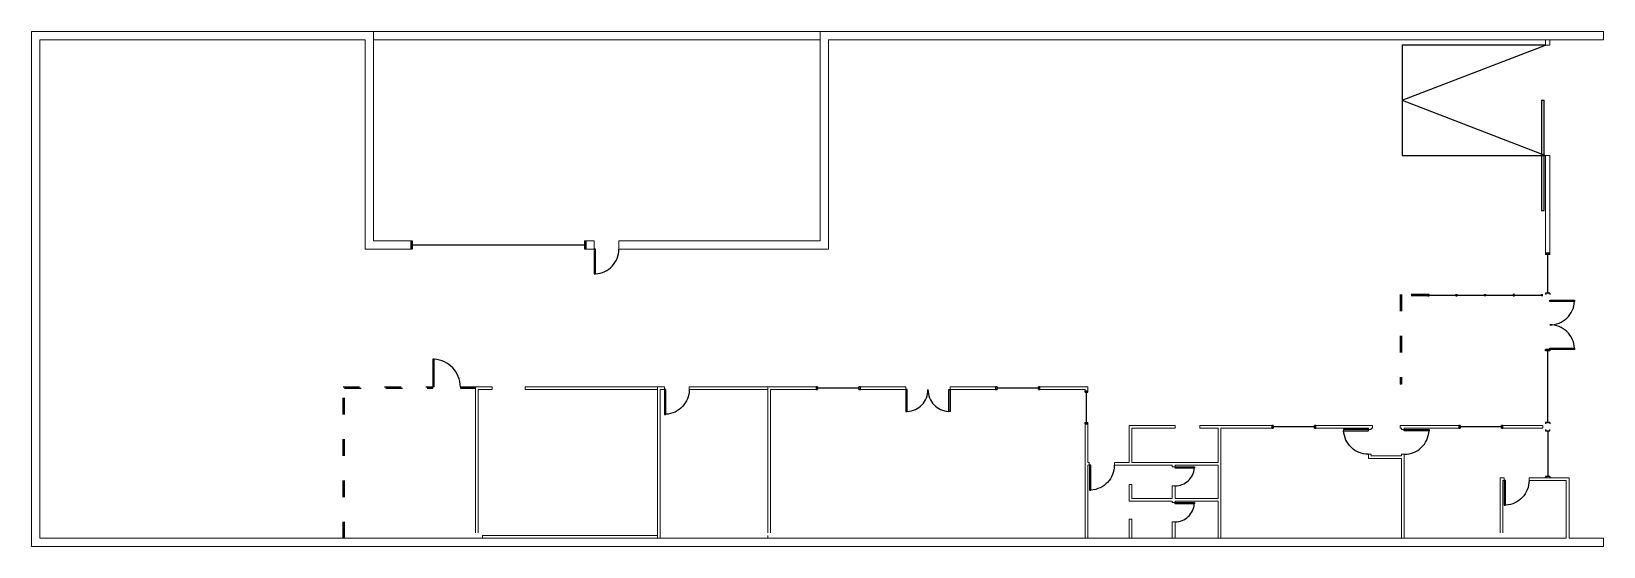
# Model space of a CAD drawing. Header units: millimetres. Extents: x 47.2 to 104.2, y 91 to 109.7.
import ezdxf

# ---------------------------------------------------------------- set-up
doc = ezdxf.new("R2010")
doc.units = ezdxf.units.MM
doc.linetypes.add('ACAD_ISO03W100', pattern=[30, 12, -18])
for name, color, linetype in [('000 - ASCENSOR', 253, 'Continuous'), ('000 - MARCOS', 240, 'Continuous'), ('000 - PUERTAS', 252, 'ACAD_ISO03W100'), ('000 - REJAS', 3, 'ACAD_ISO03W100')]:
    doc.layers.add(name, color=color, linetype=linetype)
doc.layers.add('000 - DURLOCK', color=30, linetype='Continuous', lineweight=9)
doc.layers.add('000 - MUROS', color=7, linetype='Continuous', lineweight=20)

# ---------------------------------------------------------------- blocks, each defined once
blk = doc.blocks.new('000 - PUERTA 070')
at = {"layer": '000 - PUERTAS'}
for p, q in [((3207.468025, 1533.79037), (3207.468025, 1534.49037)), ((3207.468025, 1534.49037), (3207.518025, 1534.49037)), ((3207.518025, 1534.49037), (3207.518025, 1533.79037)), ((3207.518025, 1533.79037), (3207.468025, 1533.79037))]:
    blk.add_line(p, q, dxfattribs=at)
blk.add_arc((3207.518025, 1534.49037), 0.7, 180, 265.903956, dxfattribs=at)
blk = doc.blocks.new('PUERTA 090')
at = {"layer": '000 - PUERTAS'}
for p, q in [((2558.713705, 1733.580865), (2558.713705, 1733.630865)), ((2558.713705, 1733.630865), (2559.613705, 1733.630865)), ((2559.613705, 1733.580865), (2558.713705, 1733.580865)), ((2559.613705, 1733.630865), (2559.613705, 1733.580865))]:
    blk.add_line(p, q, dxfattribs=at)
blk.add_arc((2559.613705, 1733.580865), 0.9, 90, 176.815261, dxfattribs=at)

msp = doc.modelspace()

# ---------------------------------------------------------------- hatches: boundary and pattern name
at = {"layer": '000 - MARCOS'}
h = msp.add_hatch(color=8, dxfattribs=at)
h.dxf.hatch_style = 1
h.paths.add_polyline_path([(102.08, 101.663), (102.08, 101.613), (102.23, 101.613), (102.23, 101.663)])
h.paths.add_polyline_path([(102.08, 100.213), (102.08, 100.163), (102.23, 100.163), (102.23, 100.213)])
h = msp.add_hatch(color=8, dxfattribs=at)
h.dxf.hatch_style = 1
h.paths.add_polyline_path([(101.93, 100.163), (101.93, 100.113), (101.98, 100.113), (101.98, 100.163)])
h.paths.add_polyline_path([(97.855, 100.113), (97.855, 100.163), (97.805, 100.163), (97.805, 100.113)])
h = msp.add_hatch(color=8, dxfattribs=at)
h.dxf.hatch_style = 1
h.paths.add_polyline_path([(98.82, 100.163), (98.82, 100.113), (98.87, 100.113), (98.87, 100.163)])
h.paths.add_polyline_path([(99.86, 100.163), (99.86, 100.113), (99.91, 100.113), (99.91, 100.163)])
h.paths.add_polyline_path([(100.9, 100.163), (100.9, 100.113), (100.95, 100.113), (100.95, 100.163)])
at = {"layer": '000 - MARCOS', "transparency": 33554687}
h = msp.add_hatch(color=8, dxfattribs=at)
h.dxf.hatch_style = 1
h.paths.add_polyline_path([(77.183, 96.813), (77.183, 96.713), (77.233, 96.713), (77.233, 96.813)])
h.paths.add_polyline_path([(75.633, 96.813), (75.633, 96.713), (75.683, 96.713), (75.683, 96.813)])
h = msp.add_hatch(color=8, dxfattribs=at)
h.dxf.hatch_style = 1
h.paths.add_polyline_path([(83.689, 96.813), (83.689, 96.713), (83.739, 96.713), (83.739, 96.813)])
h.paths.add_polyline_path([(82.139, 96.813), (82.139, 96.713), (82.189, 96.713), (82.189, 96.813)])
h = msp.add_hatch(color=8, dxfattribs=at)
h.dxf.hatch_style = 1
h.paths.add_polyline_path([(85.382, 95.513), (85.382, 95.463), (85.482, 95.463), (85.482, 95.513)])
h.paths.add_polyline_path([(85.382, 96.663), (85.382, 96.613), (85.482, 96.613), (85.482, 96.663)])
h = msp.add_hatch(color=8, dxfattribs=at)
h.dxf.hatch_style = 1
h.paths.add_polyline_path([(93.702, 95.413), (93.702, 95.313), (93.752, 95.313), (93.752, 95.413)])
h.paths.add_polyline_path([(92.152, 95.413), (92.152, 95.313), (92.202, 95.313), (92.202, 95.413)])
h = msp.add_hatch(color=8, dxfattribs=at)
h.dxf.hatch_style = 1
h.paths.add_polyline_path([(98.93, 95.413), (98.93, 95.313), (98.98, 95.313), (98.98, 95.413)])
h.paths.add_polyline_path([(100.48, 95.413), (100.48, 95.313), (100.53, 95.313), (100.53, 95.413)])
at = {"layer": '000 - PUERTAS'}
h = msp.add_hatch(color=256, dxfattribs=at)
h.dxf.hatch_style = 1
h.paths.add_polyline_path([(102.08, 95.263), (102.08, 95.213), (102.23, 95.213), (102.23, 95.263)])
h.paths.add_polyline_path([(102.08, 93.563), (102.08, 93.513), (102.23, 93.513), (102.23, 93.563)])
h.paths.add_polyline_path([(102.08, 95.513), (102.08, 95.463), (102.23, 95.463), (102.23, 95.513)])
h.paths.add_polyline_path([(102.08, 98.163), (102.08, 98.113), (102.23, 98.113), (102.23, 98.163)])

# ---------------------------------------------------------------- linework, layer by layer
at = {"layer": '000 - ASCENSOR'}
for p, q in [((102.08, 109.213), (96.88, 109.213)), ((96.88, 109.213), (96.88, 105.213)), ((96.88, 107.213), (102.08, 109.213)), ((96.88, 107.213), (102.08, 105.213)), ((96.88, 105.213), (102.08, 105.213))]:
    msp.add_line(p, q, dxfattribs=at)
at = {"layer": '000 - DURLOCK'}
for p, q in [((63.88, 96.713), (63.88, 96.813)), ((65.08, 96.713), (65.08, 96.813)), ((73.88, 96.813), (73.88, 96.713)), ((63.53, 91.313), (63.53, 91.413)), ((63.53, 91.413), (69.88, 91.413)), ((67.53, 91.313), (73.88, 91.313)), ((73.88, 91.313), (73.88, 91.413))]:
    msp.add_line(p, q, dxfattribs=at)
for points in [[(63.88, 96.813), (63.28, 96.813)], [(63.28, 96.813), (63.28, 93.063)], [(63.88, 96.713), (63.38, 96.713), (63.38, 93.063)], [(69.88, 96.813), (65.78, 96.813), (65.08, 96.813)], [(69.88, 96.713), (65.78, 96.713), (65.08, 96.713)], [(70.13, 96.813), (69.88, 96.813), (69.88, 91.313)], [(70.13, 96.713), (69.98, 96.713), (69.98, 91.313)], [(70.13, 96.713), (70.13, 96.813)], [(73.88, 96.813), (71.03, 96.813)], [(71.03, 96.713), (71.03, 96.813)], [(73.88, 96.713), (71.03, 96.713)], [(63.28, 93.063), (63.28, 91.513)], [(63.38, 93.063), (63.38, 91.513)]]:
    msp.add_lwpolyline(points, dxfattribs=at)
at = {"layer": '000 - MARCOS', "color": 8}
for p, q in [((60.93, 102.113), (60.93, 101.813)), ((60.98, 102.113), (60.98, 101.813)), ((67.23, 102.113), (67.23, 101.813)), ((67.28, 102.113), (67.28, 101.813)), ((60.98, 101.963), (67.23, 101.963)), ((102.23, 101.663), (102.08, 101.663)), ((102.08, 101.663), (102.08, 101.613)), ((102.23, 101.613), (102.08, 101.613)), ((102.155, 100.213), (102.155, 101.613)), ((102.23, 101.613), (102.23, 101.663)), ((97.855, 100.163), (97.805, 100.163)), ((97.805, 100.113), (97.855, 100.113)), ((97.855, 100.113), (97.855, 100.163)), ((97.855, 100.138), (98.82, 100.138)), ((98.82, 100.113), (98.82, 100.163)), ((98.82, 100.163), (98.87, 100.163)), ((98.82, 100.113), (98.87, 100.113)), ((98.87, 100.113), (98.87, 100.163)), ((98.87, 100.138), (99.86, 100.138)), ((99.86, 100.113), (99.86, 100.163)), ((99.86, 100.163), (99.91, 100.163)), ((99.91, 100.113), (99.86, 100.113)), ((99.91, 100.113), (99.91, 100.163)), ((99.91, 100.138), (100.9, 100.138)), ((100.9, 100.113), (100.9, 100.163)), ((100.95, 100.163), (100.9, 100.163)), ((100.9, 100.113), (100.95, 100.113)), ((100.95, 100.113), (100.95, 100.163)), ((100.95, 100.138), (101.93, 100.138)), ((101.93, 100.113), (101.93, 100.163)), ((101.93, 100.163), (101.98, 100.163)), ((101.98, 100.113), (101.93, 100.113)), ((102.23, 100.213), (102.08, 100.213)), ((102.08, 100.213), (102.08, 100.163)), ((102.23, 100.213), (102.23, 100.163)), ((102.155, 95.513), (102.155, 98.113)), ((75.633, 96.813), (75.633, 96.713)), ((75.683, 96.813), (75.633, 96.813)), ((75.633, 96.713), (75.683, 96.713)), ((75.683, 96.813), (75.683, 96.713)), ((77.183, 96.763), (75.683, 96.763)), ((77.183, 96.713), (77.183, 96.813)), ((77.233, 96.813), (77.183, 96.813)), ((77.183, 96.713), (77.233, 96.713)), ((77.233, 96.713), (77.233, 96.813)), ((82.139, 96.813), (82.139, 96.713)), ((82.189, 96.813), (82.139, 96.813)), ((82.139, 96.713), (82.189, 96.713)), ((82.189, 96.813), (82.189, 96.713)), ((83.689, 96.763), (82.189, 96.763)), ((83.689, 96.713), (83.689, 96.813)), ((83.739, 96.813), (83.689, 96.813)), ((83.689, 96.713), (83.739, 96.713)), ((83.739, 96.713), (83.739, 96.813)), ((85.382, 96.663), (85.482, 96.663)), ((85.382, 96.613), (85.382, 96.663)), ((85.382, 96.613), (85.482, 96.613)), ((85.432, 95.513), (85.432, 96.613)), ((85.482, 96.613), (85.482, 96.663)), ((85.382, 95.513), (85.482, 95.513)), ((85.382, 95.463), (85.382, 95.513)), ((85.382, 95.463), (85.482, 95.463)), ((85.482, 95.463), (85.482, 95.513)), ((92.152, 95.413), (92.152, 95.313)), ((92.202, 95.413), (92.152, 95.413)), ((92.152, 95.313), (92.202, 95.313)), ((92.202, 95.413), (92.202, 95.313)), ((93.702, 95.363), (92.202, 95.363)), ((93.702, 95.313), (93.702, 95.413)), ((93.752, 95.413), (93.702, 95.413)), ((93.702, 95.313), (93.752, 95.313)), ((93.752, 95.313), (93.752, 95.413)), ((98.93, 95.413), (98.93, 95.313)), ((98.98, 95.413), (98.93, 95.413)), ((98.93, 95.313), (98.98, 95.313)), ((98.98, 95.413), (98.98, 95.313)), ((100.48, 95.363), (98.98, 95.363)), ((100.48, 95.313), (100.48, 95.413)), ((100.53, 95.413), (100.48, 95.413)), ((100.48, 95.313), (100.53, 95.313)), ((100.53, 95.313), (100.53, 95.413)), ((102.23, 95.513), (102.08, 95.513)), ((102.08, 95.513), (102.08, 95.463)), ((102.08, 95.263), (102.08, 95.213)), ((102.08, 95.213), (102.23, 95.213)), ((102.155, 95.213), (102.155, 93.563)), ((102.23, 95.513), (102.23, 95.463)), ((102.23, 95.213), (102.23, 95.263)), ((102.23, 93.563), (102.08, 93.563)), ((102.08, 93.563), (102.08, 93.513)), ((102.23, 93.563), (102.23, 93.513))]:
    msp.add_line(p, q, dxfattribs=at)
at = {"layer": '000 - MUROS'}
for p, q in [((59.58, 109.713), (75.78, 109.713)), ((59.58, 109.413), (75.78, 109.413)), ((102.08, 109.413), (102.08, 109.213)), ((102.08, 109.213), (102.23, 109.213)), ((102.23, 109.213), (102.23, 109.413)), ((102.08, 105.213), (102.08, 101.663)), ((102.08, 105.213), (102.23, 105.213)), ((102.23, 105.213), (102.23, 101.663)), ((67.58, 102.113), (67.58, 101.813)), ((68.48, 102.113), (68.48, 101.813)), ((75.683, 96.713), (75.683, 96.813)), ((77.233, 96.713), (77.233, 96.813)), ((78.886, 96.813), (78.886, 96.713)), ((80.486, 96.713), (80.486, 96.813)), ((82.189, 96.713), (82.189, 96.813)), ((85.482, 96.813), (83.739, 96.813)), ((83.739, 96.713), (83.739, 96.813)), ((83.739, 96.713), (85.382, 96.713)), ((85.482, 96.663), (85.382, 96.663)), ((85.382, 95.463), (85.482, 95.463)), ((86.98, 94.063), (86.98, 95.413)), ((86.98, 95.413), (88.642, 95.413)), ((87.08, 94.063), (87.08, 95.313)), ((87.08, 95.313), (88.642, 95.313)), ((88.642, 95.313), (88.642, 95.413)), ((89.542, 95.413), (90.305, 95.413)), ((89.542, 95.313), (89.542, 95.413)), ((89.542, 95.313), (90.205, 95.313)), ((90.205, 94.063), (90.205, 95.313)), ((90.305, 95.413), (92.152, 95.413)), ((90.305, 91.313), (90.305, 95.313)), ((92.152, 95.313), (90.305, 95.313)), ((92.152, 95.313), (92.152, 95.413)), ((93.752, 95.413), (95.805, 95.413)), ((93.752, 95.313), (93.752, 95.413)), ((93.752, 95.313), (95.655, 95.313)), ((95.655, 95.263), (95.655, 95.313)), ((95.755, 95.263), (95.655, 95.263)), ((95.755, 95.313), (95.805, 95.313)), ((95.755, 95.313), (95.755, 95.263)), ((95.805, 95.313), (95.805, 95.413)), ((96.805, 95.413), (98.98, 95.413)), ((96.805, 95.313), (96.805, 95.413)), ((96.805, 95.313), (96.855, 95.313)), ((96.855, 95.313), (96.855, 95.263)), ((96.855, 95.263), (96.955, 95.263)), ((96.955, 95.313), (98.98, 95.313)), ((96.955, 95.263), (96.955, 95.313)), ((98.98, 95.313), (98.98, 95.413)), ((100.48, 95.413), (101.98, 95.413)), ((100.48, 95.313), (100.48, 95.413)), ((100.48, 95.313), (101.98, 95.313)), ((101.98, 95.313), (101.98, 95.413)), ((85.482, 94.063), (85.532, 94.063)), ((85.532, 94.063), (85.532, 93.963)), ((86.442, 94.063), (86.98, 94.063)), ((86.442, 93.963), (86.442, 94.063)), ((87.08, 94.063), (90.205, 94.063)), ((95.655, 94.213), (95.655, 94.363)), ((95.655, 94.363), (95.755, 94.363)), ((96.855, 94.213), (95.655, 94.213)), ((95.755, 94.363), (95.755, 94.313)), ((96.855, 94.313), (95.755, 94.313)), ((96.955, 94.363), (96.855, 94.363)), ((96.855, 94.363), (96.855, 94.313)), ((96.855, 94.213), (96.855, 91.313)), ((96.955, 94.363), (96.955, 91.313)), ((85.532, 93.963), (85.482, 93.963)), ((86.442, 93.963), (86.98, 93.963)), ((86.98, 93.963), (88.542, 93.963)), ((88.542, 93.913), (88.542, 93.963)), ((88.542, 93.913), (88.642, 93.913)), ((88.642, 93.963), (90.205, 93.963)), ((88.642, 93.913), (88.642, 93.963)), ((90.205, 92.763), (90.205, 93.963)), ((100.43, 93.513), (100.58, 93.513)), ((100.43, 91.513), (100.43, 93.513)), ((100.58, 93.413), (100.58, 93.513)), ((101.48, 93.513), (102.08, 93.513)), ((101.48, 93.513), (101.48, 93.413)), ((102.23, 93.513), (102.93, 93.513)), ((102.93, 91.313), (102.93, 93.513)), ((86.98, 92.663), (86.98, 93.263)), ((86.98, 93.263), (87.08, 93.263)), ((87.08, 92.763), (87.08, 93.263)), ((88.542, 92.763), (88.542, 93.213)), ((88.542, 93.213), (88.642, 93.213)), ((88.642, 92.763), (88.642, 93.213)), ((100.53, 93.413), (100.58, 93.413)), ((100.53, 91.513), (100.53, 93.413)), ((100.53, 93.413), (100.58, 93.413)), ((101.48, 93.413), (102.83, 93.413)), ((102.83, 91.313), (102.83, 93.413)), ((86.98, 92.663), (88.542, 92.663)), ((87.08, 92.763), (88.542, 92.763)), ((88.542, 92.613), (88.542, 92.663)), ((88.542, 92.613), (88.642, 92.613)), ((88.642, 92.763), (90.205, 92.763)), ((88.642, 92.663), (90.205, 92.663)), ((88.642, 92.613), (88.642, 92.663)), ((90.205, 91.313), (90.205, 92.663)), ((86.98, 91.313), (86.98, 92.013)), ((86.98, 92.013), (87.08, 92.013)), ((87.08, 91.313), (87.08, 92.013)), ((88.542, 91.313), (88.542, 91.913)), ((88.542, 91.913), (88.642, 91.913)), ((88.642, 91.313), (88.642, 91.913)), ((85.482, 91.313), (85.382, 91.313)), ((87.08, 91.313), (86.98, 91.313)), ((88.642, 91.313), (88.542, 91.313)), ((90.205, 91.313), (90.305, 91.313)), ((96.855, 91.313), (96.955, 91.313))]:
    msp.add_line(p, q, dxfattribs=at)
at = {"layer": '000 - MUROS', "color": 8}
msp.add_line((102.23, 93.513), (102.08, 93.513), dxfattribs=at)
at = {"layer": '000 - MUROS'}
for points in [[(47.18, 91.013), (47.18, 109.713), (59.58, 109.713), (59.58, 102.113), (60.98, 102.113)], [(68.48, 102.113), (75.78, 102.113), (75.78, 109.713), (104.18, 109.713), (104.18, 109.413)], [(102.83, 91.313), (47.48, 91.313), (47.48, 109.413), (59.28, 109.413), (59.28, 101.813), (60.98, 101.813)], [(68.48, 101.813), (76.08, 101.813), (76.08, 109.413), (104.18, 109.413)], [(67.23, 102.113), (67.58, 102.113)], [(67.23, 101.813), (67.58, 101.813)], [(73.88, 91.513), (73.88, 96.813), (75.683, 96.813)], [(73.98, 91.513), (73.98, 96.713), (75.683, 96.713)], [(77.233, 96.813), (78.886, 96.813)], [(77.233, 96.713), (78.886, 96.713)], [(80.486, 96.813), (82.189, 96.813)], [(80.486, 96.713), (82.189, 96.713)], [(85.382, 96.713), (85.382, 96.663)], [(85.482, 96.813), (85.482, 96.663)], [(85.382, 95.463), (85.382, 91.313)], [(85.482, 95.463), (85.482, 94.063)], [(85.482, 93.963), (85.482, 91.313)], [(104.18, 91.313), (104.18, 91.013), (47.18, 91.013)], [(104.18, 91.313), (102.93, 91.313)]]:
    msp.add_lwpolyline(points, dxfattribs=at)
at = {"layer": '000 - PUERTAS'}
for p, q in [((101.93, 107.213), (102.03, 107.213)), ((101.93, 107.213), (101.93, 103.213)), ((102.03, 103.213), (102.03, 107.213)), ((101.93, 103.213), (102.03, 103.213)), ((67.58, 101.813), (67.58, 100.913)), ((67.63, 101.813), (67.58, 101.813)), ((67.63, 100.913), (67.63, 101.813)), ((67.58, 100.913), (67.63, 100.913)), ((102.23, 99.913), (102.23, 99.963)), ((102.23, 99.963), (103.13, 99.963)), ((103.13, 99.913), (102.23, 99.913)), ((103.13, 99.963), (103.13, 99.913)), ((102.23, 98.163), (102.08, 98.163)), ((102.08, 98.113), (102.08, 98.163)), ((102.23, 98.113), (102.08, 98.113)), ((102.23, 98.163), (102.23, 98.213)), ((102.23, 98.213), (103.13, 98.213)), ((103.13, 98.163), (102.23, 98.163)), ((102.23, 98.163), (102.23, 98.113)), ((103.13, 98.213), (103.13, 98.163)), ((61.78, 97.813), (61.73, 97.813)), ((61.73, 97.813), (61.73, 96.813)), ((61.78, 96.813), (61.78, 97.813)), ((61.78, 96.813), (61.73, 96.813)), ((78.886, 96.713), (78.886, 95.913)), ((78.936, 96.713), (78.886, 96.713)), ((78.936, 95.913), (78.936, 96.713)), ((80.436, 95.913), (80.436, 96.713)), ((80.436, 96.713), (80.486, 96.713)), ((80.486, 96.713), (80.486, 95.913)), ((78.886, 95.913), (78.936, 95.913)), ((80.486, 95.913), (80.436, 95.913))]:
    msp.add_line(p, q, dxfattribs=at)
for centre, radius, start, end in [((67.58, 101.813), 0.9, 273.1847, 0), ((102.23, 99.963), 0.9, 270, 356.8153), ((102.23, 98.163), 0.9, 3.1847, 90), ((61.73, 96.813), 1, 0, 87.134), ((78.886, 96.713), 0.8, 273.5833, 0), ((80.486, 96.713), 0.8, 180, 266.4167)]:
    msp.add_arc(centre, radius, start, end, dxfattribs=at)
at = {"layer": '000 - REJAS', "color": 8, "ltscale": 0.05}
for p, q in [((96.805, 100.163), (96.805, 96.913)), ((97.805, 100.163), (96.805, 100.163)), ((97.805, 100.113), (96.805, 100.113)), ((96.855, 100.163), (96.855, 96.913))]:
    msp.add_line(p, q, dxfattribs=at)
at = {"layer": '000 - REJAS', "color": 8}
for p, q in [((97.805, 100.113), (97.805, 100.163)), ((96.855, 96.913), (96.805, 96.913))]:
    msp.add_line(p, q, dxfattribs=at)
at = {"layer": '000 - REJAS', "ltscale": 0.05}
msp.add_line((61.73, 96.763), (61.73, 96.813), dxfattribs=at)
at = {"layer": '000 - REJAS'}
for p, q in [((62.73, 96.813), (62.73, 96.763)), ((62.73, 96.813), (63.28, 96.813)), ((62.73, 96.763), (63.28, 96.763))]:
    msp.add_line(p, q, dxfattribs=at)
at = {"layer": '000 - REJAS', "ltscale": 0.05}
for points in [[(58.48, 91.313), (58.48, 96.813), (61.73, 96.813)], [(58.53, 91.313), (58.53, 96.763), (61.73, 96.763)]]:
    msp.add_lwpolyline(points, dxfattribs=at)

# ---------------------------------------------------------------- block references
at = {"layer": '000 - PUERTAS', "xscale": -1}
for p, rotation in [((-1663.451, -2462.901), 270), ((-2463.959, 1828.844), 180), ((-1648.039, -2465.651), 270), ((-1633.001, -2466.201), 270)]:
    msp.add_blockref('PUERTA 090', p, dxfattribs=dict(at, rotation=rotation))
at = {"layer": '000 - PUERTAS'}
for name, p, rotation in [('PUERTA 090', (2656.568, 1828.844), 180), ('000 - PUERTA 070', (1623.133, -3113.605), 90), ('000 - PUERTA 070', (1623.133, -3114.905), 90)]:
    msp.add_blockref(name, p, dxfattribs=dict(at, rotation=rotation))

doc.saveas('drawing.dxf')
